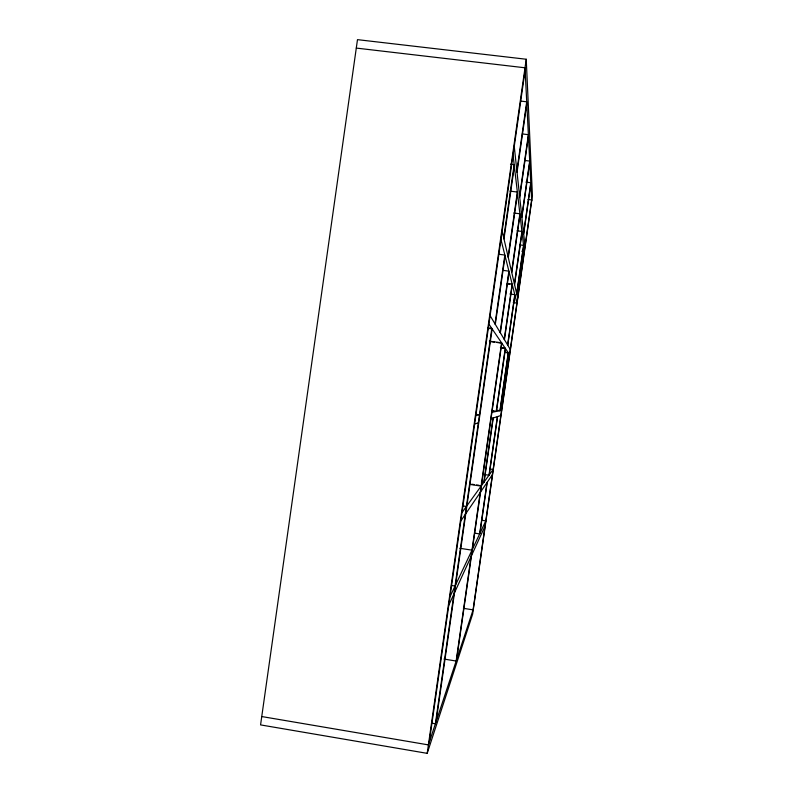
<?xml version="1.0" encoding="UTF-8"?>
<svg xmlns="http://www.w3.org/2000/svg" width="793" height="793" viewBox="0 0 793 793"><rect width="100%" height="100%" fill="white"/><g stroke="black" fill="none" stroke-linecap="round" stroke-linejoin="round"><path stroke-width="1.19" d="M427.199 753.35L526.235 59.247L357.484 39.65L260.57 724.901L427.199 753.35L472.648 614.089L532.43 195.673L526.235 59.247M429.201 742.496L525.135 70.141M503.724 237.821L514.171 164.627L510.484 164.171M503.981 238.921L514.36 166.223M436.1 721.65L492.146 328.897M495.02 323.891L504.854 255.049L498.747 254.246M516.877 170.802L526.721 101.801L520.605 101.078M495.318 324.387L505.082 255.97M517.036 172.269L526.82 103.705M508.115 256.783L517.363 192.045L509.988 191.113M508.313 257.646L517.502 193.294M500.135 332.445L508.888 271.137L502.752 270.324M519.603 196.119L528.376 134.681L522.28 133.938M500.373 332.842L509.076 271.87M519.722 197.279L528.445 136.188M511.604 271.821L519.891 213.783L513.795 213M456.609 659.677L501.8 343.151M511.763 272.514L520 214.784M492.998 418.05L483.809 482.402L481.381 482.045M504.239 339.325L512.139 284.053L507.262 283.398M521.794 216.439L529.694 161.078L524.807 160.473M484.107 481.995L493.246 417.97M504.437 339.642L512.288 284.657M521.893 217.381L529.764 162.297M514.429 284.033L521.943 231.447L517.056 230.813M496.458 411.398L505.438 348.514L500.532 347.84M514.568 284.608L522.042 232.27M486.981 482.59L479.656 533.917L474.789 533.174M479.943 533.293L487.239 482.213M497.37 416.632L489.003 475.215L485.356 474.68M507.609 344.965L514.796 294.649L509.919 293.995M523.588 233.112L530.785 182.727L525.898 182.112M489.251 474.878L497.578 416.563M507.768 345.223L514.925 295.155M523.667 233.895L530.834 183.738M516.669 293.678L523.568 245.384L519.891 244.908M500.135 410.655L508.392 352.875L504.735 352.37M516.778 294.163L523.648 246.078M473.381 608.984L428.408 744.895L261.749 716.545M448.788 605.188L453.923 593.997M454.498 592.738L471.072 556.557M471.448 555.744L485.068 526.017M449.988 596.772L455.053 586.047L451.405 585.472M455.628 584.837L471.984 550.164L459.791 548.28M472.36 549.38L485.802 520.882L482.154 520.327M460.802 520.981L465.273 514.429M465.778 513.695L480.221 492.512M480.548 492.037L492.403 474.64M462.012 512.556L466.413 506.469L462.755 505.914M466.908 505.785L481.133 486.109L470.15 484.464M481.45 485.663L493.137 469.496L489.489 468.96M474.64 424.017L478.348 422.818M491.016 418.694L500.859 415.502M475.84 415.582L479.487 414.838L475.82 414.313M491.928 412.32L501.592 410.358M356.295 48.086L525.016 67.792L531.697 200.807M527.989 199.479L531.647 199.945L473.084 609.867L463.39 608.32M521.834 251.212L524.282 251.54L513.041 154.903M507.391 283.993L509.84 284.33M513.259 302.589L516.917 303.085L500.958 239.555M488.151 327.915L491.819 328.411L435.397 723.761L431.759 723.147M488.478 328.401L490.926 328.728M489.35 341.149L501.592 342.834L456.153 661.045L443.981 659.052M490.847 341.634L494.495 342.14M496.933 342.477L500.581 342.982M500.383 347.582L505.26 348.256L496.23 411.448L492.582 410.923M504.566 352.142L508.244 352.657L499.947 410.685L496.279 410.159M491.551 410.695L494.009 411.052M471.736 484.206L474.164 484.573M476.593 484.939L479.022 485.296M488.894 324.099L509.552 354.6M490.104 315.654L510.295 349.445M502.167 231.09L517.651 297.93M514.251 146.427L525.016 246.375"/></g></svg>
